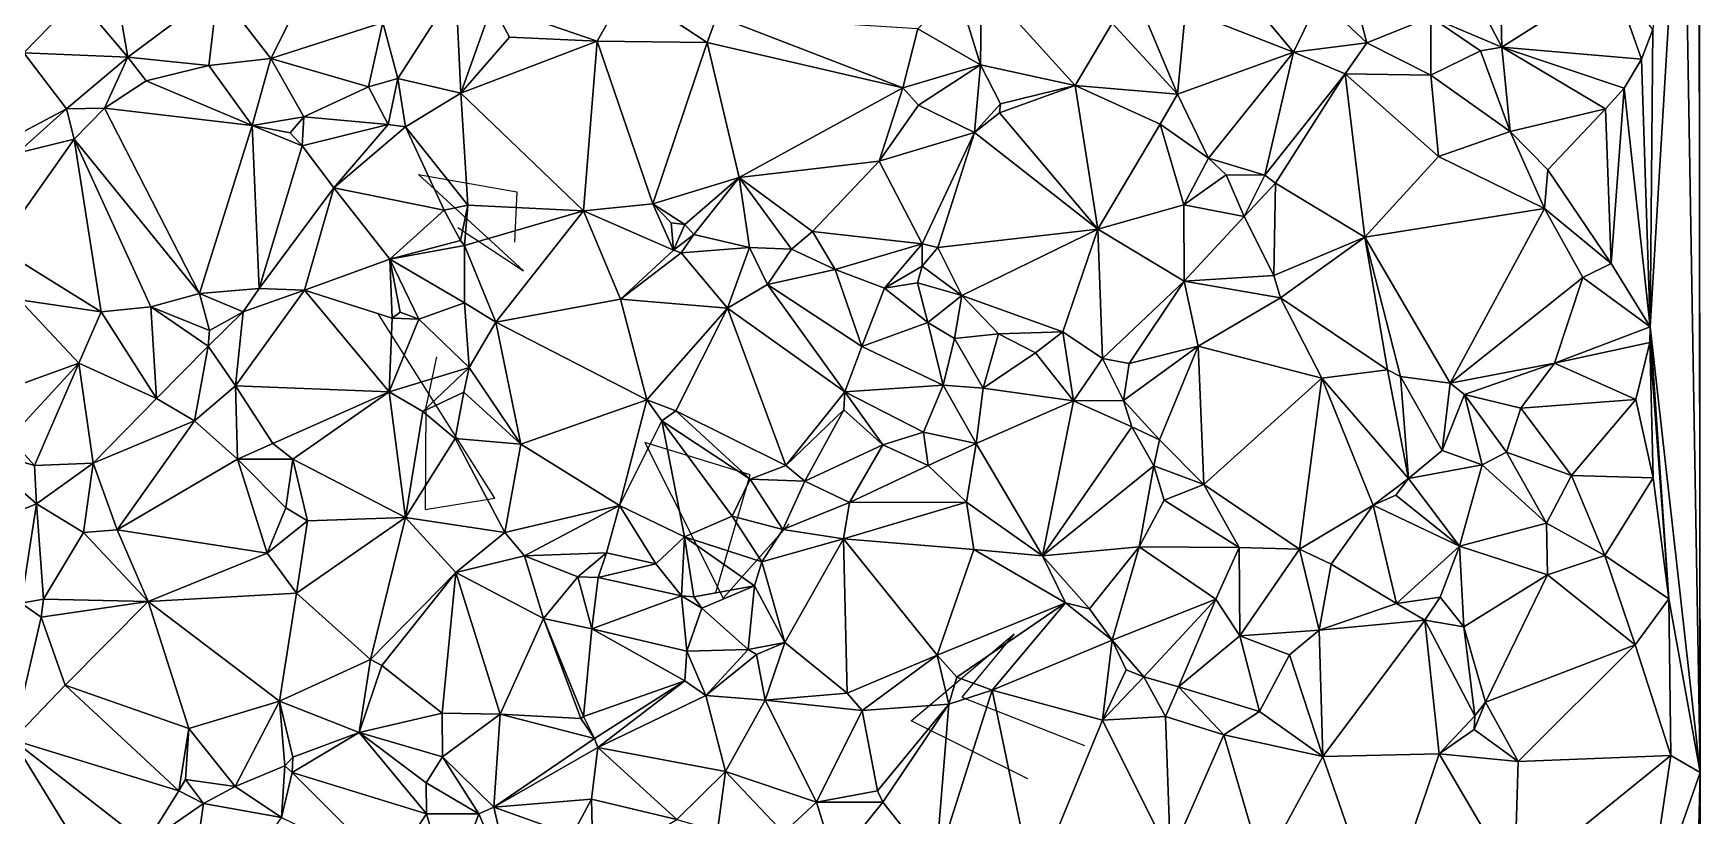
# Model space of a CAD drawing. Header units: metres. Extents: x -15.8 to 15.5, y -15 to 15.
# Drawn here: x -0.67 to 14.98, y -4.9 to 2.44 of the extents above; entities that cross this region are included whole.
import ezdxf

# ---------------------------------------------------------------- set-up
doc = ezdxf.new("R2010")
doc.units = ezdxf.units.M
doc.layers.add('CRACKS', color=1, linetype='Continuous')
doc.layers.add('STREET_MESH', color=7, linetype='Continuous')

msp = doc.modelspace()

# ---------------------------------------------------------------- linework, layer by layer
at = {"layer": 'CRACKS'}
for points in [[(3.315, 0.621, 0.1), (3.932, 0.212, 0.1), (2.946, 1.118, 0.1), (3.869, 0.956, 0.1), (3.845, 0.484, 0.1)], [(3.115, -0.593, 0.1), (3.015, -1.065, 0.1), (3.006, -2.026, 0.1), (3.661, -1.921, 0.1), (2.562, -0.183, 0.1)], [(5.735, -2.807, 0.1), (6.058, -1.701, 0.1), (5.069, -1.399, 0.1), (5.805, -2.858, 0.1), (6.425, -2.161, 0.1)], [(8.666, -4.555, 0.1), (7.571, -4.009, 0.1), (8.536, -3.193, 0.1), (8.047, -3.789, 0.1), (9.197, -4.242, 0.1)]]:
    msp.add_polyline3d(points, dxfattribs=at)
at = {"layer": 'STREET_MESH'}
for points in [[(14.958, 12.762), (14.977, -4.495), (14.982, -8.693)], [(14.958, 12.762), (14.961, 8.273), (14.977, -4.495)], [(14.961, 8.273), (14.818, 4.85), (14.977, -4.495)], [(14.509, -0.311), (14.818, 4.85), (14.533, 2.479)], [(14.818, 4.85), (14.509, -0.311), (14.977, -4.495)], [(13.085, 3.629), (12.547, 3.403), (13.114, 2.313)], [(14.153, 2.974), (13.085, 3.629), (13.114, 2.313)], [(12.547, 3.403), (12.449, 2.593), (13.114, 2.313)], [(2.056, 3.199), (1.061, 2.852), (1.559, 2.206)], [(2.61, 2.544), (2.056, 3.199), (1.559, 2.206)], [(-0.258, 2.78), (0.216, 2.22), (0.067, 3.086)], [(0.216, 2.22), (1.061, 2.852), (0.067, 3.086)], [(11.683, 2.982), (11.403, 2.774), (11.847, 2.353)], [(12.449, 2.593), (11.683, 2.982), (11.847, 2.353)], [(1.061, 2.852), (0.216, 2.22), (0.977, 2.14)], [(1.061, 2.852), (0.977, 2.14), (1.559, 2.206)], [(2.61, 2.544), (2.75, 2.019), (3.296, 2.867)], [(2.75, 2.019), (3.342, 1.882), (3.296, 2.867)], [(3.296, 2.867), (3.342, 1.882), (3.636, 2.708)], [(4.623, 2.368), (4.898, 2.856), (3.636, 2.708)], [(4.898, 2.856), (4.623, 2.368), (5.655, 2.356)], [(4.898, 2.856), (5.655, 2.356), (5.744, 2.603)], [(8.221, 2.148), (7.998, 2.866), (7.633, 2.486)], [(7.998, 2.866), (8.221, 2.148), (8.23, 2.927)], [(8.23, 2.927), (8.221, 2.148), (9.109, 1.953)], [(8.23, 2.927), (9.109, 1.953), (9.457, 2.538)], [(10.603, 2.935), (10.145, 2.66), (11.159, 2.265)], [(11.403, 2.774), (10.603, 2.935), (11.159, 2.265)], [(14.428, 2.201), (14.153, 2.974), (13.114, 2.313)], [(14.153, 2.974), (14.428, 2.201), (14.533, 2.479)], [(-0.905, 2.66), (-0.762, 2.259), (-0.258, 2.78)], [(-0.762, 2.259), (0.216, 2.22), (-0.258, 2.78)], [(3.342, 1.882), (3.798, 2.406), (3.636, 2.708)], [(3.798, 2.406), (4.623, 2.368), (3.636, 2.708)], [(11.847, 2.353), (11.403, 2.774), (11.159, 2.265)], [(2.474, 1.939), (2.61, 2.544), (1.559, 2.206)], [(2.474, 1.939), (2.75, 2.019), (2.61, 2.544)], [(5.655, 2.356), (7.491, 1.931), (5.744, 2.603)], [(7.491, 1.931), (7.633, 2.486), (5.744, 2.603)], [(9.457, 2.538), (9.109, 1.953), (10.071, 1.872)], [(9.749, 2.639), (9.457, 2.538), (10.071, 1.872)], [(10.145, 2.66), (9.749, 2.639), (10.071, 1.872)], [(11.159, 2.265), (10.145, 2.66), (10.071, 1.872)], [(12.448, 2.051), (12.449, 2.593), (11.847, 2.353)], [(12.914, 2.279), (12.449, 2.593), (12.448, 2.051)], [(12.449, 2.593), (12.914, 2.279), (13.114, 2.313)], [(3.798, 2.406), (3.342, 1.882), (4.623, 2.368)], [(4.623, 2.368), (3.342, 1.882), (4.493, 0.778)], [(5.144, 0.841), (4.623, 2.368), (4.493, 0.778)], [(5.655, 2.356), (4.623, 2.368), (5.144, 0.841)], [(5.655, 2.356), (5.144, 0.841), (5.954, 1.091)], [(7.491, 1.931), (5.655, 2.356), (5.954, 1.091)], [(8.221, 2.148), (7.633, 2.486), (7.491, 1.931)], [(11.644, 2.064), (11.847, 2.353), (11.159, 2.265)], [(11.644, 2.064), (12.448, 2.051), (11.847, 2.353)], [(14.428, 2.201), (14.509, -0.311), (14.533, 2.479)], [(-0.762, 2.259), (-1.006, 1.394), (-0.361, 1.734)], [(0.216, 2.22), (-0.762, 2.259), (-0.361, 1.734)], [(-0.004, 1.741), (0.216, 2.22), (-0.361, 1.734)], [(0.388, 1.996), (0.216, 2.22), (-0.004, 1.741)], [(0.216, 2.22), (0.388, 1.996), (0.977, 2.14)], [(0.977, 2.14), (1.383, 1.579), (1.559, 2.206)], [(1.383, 1.579), (1.867, 1.659), (1.559, 2.206)], [(1.867, 1.659), (2.474, 1.939), (1.559, 2.206)], [(10.362, 1.271), (11.159, 2.265), (10.071, 1.872)], [(10.362, 1.271), (10.891, 1.111), (11.159, 2.265)], [(10.891, 1.111), (11.644, 2.064), (11.159, 2.265)], [(13.195, 1.521), (12.914, 2.279), (12.448, 2.051)], [(12.914, 2.279), (13.195, 1.521), (13.114, 2.313)], [(13.195, 1.521), (14.088, 1.735), (13.114, 2.313)], [(14.088, 1.735), (14.265, 1.927), (13.114, 2.313)], [(14.265, 1.927), (14.428, 2.201), (13.114, 2.313)], [(14.428, 2.201), (14.265, 1.927), (14.509, -0.311)], [(0.977, 2.14), (0.388, 1.996), (1.383, 1.579)], [(7.639, 1.767), (8.221, 2.148), (7.491, 1.931)], [(8.221, 2.148), (7.639, 1.767), (8.164, 1.511)], [(8.41, 1.782), (8.221, 2.148), (8.164, 1.511)], [(9.109, 1.953), (8.221, 2.148), (8.41, 1.782)], [(11.644, 2.064), (10.891, 1.111), (10.989, 1.035)], [(11.829, 0.528), (11.644, 2.064), (10.989, 1.035)], [(11.644, 2.064), (11.829, 0.528), (12.52, 1.288)], [(12.448, 2.051), (11.644, 2.064), (12.52, 1.288)], [(13.195, 1.521), (12.448, 2.051), (12.52, 1.288)], [(1.383, 1.579), (0.388, 1.996), (-0.004, 1.741)], [(2.661, 1.588), (2.474, 1.939), (1.867, 1.659)], [(2.474, 1.939), (2.661, 1.588), (2.75, 2.019)], [(2.75, 2.019), (2.661, 1.588), (2.823, 1.564)], [(3.342, 1.882), (2.75, 2.019), (2.823, 1.564)], [(3.408, 0.83), (3.342, 1.882), (2.823, 1.564)], [(3.342, 1.882), (3.408, 0.83), (4.493, 0.778)], [(7.271, 1.242), (7.491, 1.931), (5.954, 1.091)], [(7.271, 1.242), (7.639, 1.767), (7.491, 1.931)], [(8.4, 1.696), (9.109, 1.953), (8.41, 1.782)], [(9.109, 1.953), (8.4, 1.696), (9.321, 0.604)], [(9.109, 1.953), (9.909, 1.591), (10.071, 1.872)], [(9.109, 1.953), (9.321, 0.604), (9.909, 1.591)], [(14.141, 0.283), (14.265, 1.927), (14.088, 1.735)], [(14.265, 1.927), (14.141, 0.283), (14.509, -0.311)], [(-1.006, 1.394), (-0.823, 1.318), (-0.361, 1.734)], [(-0.823, 1.318), (-0.288, 1.449), (-0.361, 1.734)], [(-0.288, 1.449), (-0.004, 1.741), (-0.361, 1.734)], [(-0.004, 1.741), (-0.288, 1.449), (0.888, 0)], [(1.383, 1.579), (-0.004, 1.741), (0.888, 0)], [(7.639, 1.767), (7.271, 1.242), (8.164, 1.511)], [(8.4, 1.696), (8.41, 1.782), (8.164, 1.511)], [(9.909, 1.591), (10.362, 1.271), (10.071, 1.872)], [(13.195, 1.521), (13.546, 1.162), (14.088, 1.735)], [(13.546, 1.162), (14.141, 0.283), (14.088, 1.735)], [(1.383, 1.579), (0.888, 0), (1.448, 0.047)], [(1.383, 1.579), (1.74, 1.509), (1.867, 1.659)], [(1.854, 1.388), (1.383, 1.579), (1.448, 0.047)], [(1.74, 1.509), (1.383, 1.579), (1.854, 1.388)], [(1.74, 1.509), (1.854, 1.388), (1.867, 1.659)], [(1.854, 1.388), (2.661, 1.588), (1.867, 1.659)], [(2.661, 1.588), (1.854, 1.388), (2.149, 0.991)], [(2.823, 1.564), (2.661, 1.588), (2.149, 0.991)], [(9.321, 0.604), (8.4, 1.696), (8.164, 1.511)], [(9.321, 0.604), (10.13, 0.834), (9.909, 1.591)], [(10.13, 0.834), (10.362, 1.271), (9.909, 1.591)], [(-0.288, 1.449), (-1.007, 0.432), (-0.035, -0.17)], [(-1.007, 0.432), (-0.288, 1.449), (-0.823, 1.318)], [(0.888, 0), (-0.288, 1.449), (0.431, -0.125)], [(0.431, -0.125), (-0.288, 1.449), (-0.035, -0.17)], [(3.185, 0.784), (2.823, 1.564), (2.149, 0.991)], [(3.185, 0.784), (3.408, 0.83), (2.823, 1.564)], [(7.271, 1.242), (7.673, 0.468), (8.164, 1.511)], [(7.673, 0.468), (7.821, 0.432), (8.164, 1.511)], [(7.821, 0.432), (9.321, 0.604), (8.164, 1.511)], [(13.515, 0.799), (13.195, 1.521), (12.52, 1.288)], [(13.546, 1.162), (13.195, 1.521), (13.515, 0.799)], [(1.854, 1.388), (1.448, 0.047), (2.149, 0.991)], [(10.362, 1.271), (10.13, 0.834), (10.528, 1.115)], [(10.891, 1.111), (10.362, 1.271), (10.528, 1.115)], [(11.829, 0.528), (13.515, 0.799), (12.52, 1.288)], [(6.644, 0.582), (7.271, 1.242), (5.954, 1.091)], [(7.673, 0.468), (7.271, 1.242), (6.644, 0.582)], [(10.13, 0.834), (10.695, 0.724), (10.528, 1.115)], [(10.695, 0.724), (10.891, 1.111), (10.528, 1.115)], [(10.891, 1.111), (10.695, 0.724), (10.989, 1.035)], [(14.141, 0.283), (13.546, 1.162), (13.515, 0.799)], [(1.448, 0.047), (1.875, 0.031), (2.149, 0.991)], [(1.875, 0.031), (2.674, 0.324), (2.149, 0.991)], [(2.674, 0.324), (3.185, 0.784), (2.149, 0.991)], [(5.144, 0.841), (5.444, 0.649), (5.954, 1.091)], [(5.444, 0.649), (5.53, 0.553), (5.954, 1.091)], [(5.53, 0.553), (6.051, 0.434), (5.954, 1.091)], [(6.447, 0.418), (6.644, 0.582), (5.954, 1.091)], [(6.051, 0.434), (6.447, 0.418), (5.954, 1.091)], [(10.695, 0.724), (10.975, 0.171), (10.989, 1.035)], [(10.975, 0.171), (11.829, 0.528), (10.989, 1.035)], [(3.339, 0.499), (3.185, 0.784), (2.674, 0.324)], [(3.185, 0.784), (3.339, 0.499), (3.408, 0.83)], [(3.408, 0.83), (3.339, 0.499), (3.376, 0.452)], [(4.493, 0.778), (3.408, 0.83), (3.376, 0.452)], [(5.338, 0.409), (5.144, 0.841), (4.493, 0.778)], [(5.338, 0.409), (5.317, 0.663), (5.144, 0.841)], [(5.317, 0.663), (5.444, 0.649), (5.144, 0.841)], [(10.13, 0.834), (9.321, 0.604), (10.134, 0.117)], [(10.695, 0.724), (10.13, 0.834), (10.134, 0.117)], [(12.631, -0.842), (13.515, 0.799), (11.829, 0.528)], [(13.875, 0.152), (13.515, 0.799), (12.631, -0.842)], [(13.875, 0.152), (14.141, 0.283), (13.515, 0.799)], [(3.671, -0.267), (4.493, 0.778), (3.376, 0.452)], [(3.671, -0.267), (4.84, -0.053), (4.493, 0.778)], [(4.84, -0.053), (5.338, 0.409), (4.493, 0.778)], [(5.444, 0.649), (5.317, 0.663), (5.338, 0.409)], [(5.53, 0.553), (5.444, 0.649), (5.338, 0.409)], [(10.975, 0.171), (10.695, 0.724), (10.134, 0.117)], [(3.339, 0.499), (2.674, 0.324), (3.376, 0.452)], [(5.53, 0.553), (5.338, 0.409), (5.412, 0.381)], [(5.53, 0.553), (5.412, 0.381), (6.051, 0.434)], [(6.447, 0.418), (6.857, 0.227), (6.644, 0.582)], [(6.857, 0.227), (7.673, 0.468), (6.644, 0.582)], [(7.821, 0.432), (8.047, -0.019), (9.321, 0.604)], [(8.047, -0.019), (8.995, -0.36), (9.321, 0.604)], [(9.321, 0.604), (8.995, -0.36), (9.365, -0.609)], [(9.321, 0.604), (9.365, -0.609), (10.134, 0.117)], [(10.975, 0.171), (11.037, -0.04), (11.829, 0.528)], [(11.037, -0.04), (12.043, -0.715), (11.829, 0.528)], [(12.165, -0.777), (12.631, -0.842), (11.829, 0.528)], [(12.043, -0.715), (12.165, -0.777), (11.829, 0.528)], [(-1.007, 0.432), (-0.8, -0.06), (-0.035, -0.17)], [(2.699, -0.23), (2.674, 0.324), (1.875, 0.031)], [(2.674, 0.324), (3.376, -0.087), (3.376, 0.452)], [(2.949, -0.239), (3.376, -0.087), (2.674, 0.324)], [(2.699, -0.23), (2.773, -0.173), (2.674, 0.324)], [(2.773, -0.173), (2.949, -0.239), (2.674, 0.324)], [(3.376, -0.087), (3.671, -0.267), (3.376, 0.452)], [(5.412, 0.381), (5.338, 0.409), (4.84, -0.053)], [(5.845, -0.138), (5.412, 0.381), (4.84, -0.053)], [(5.412, 0.381), (5.845, -0.138), (6.051, 0.434)], [(6.051, 0.434), (5.845, -0.138), (6.221, 0.084)], [(6.447, 0.418), (6.051, 0.434), (6.221, 0.084)], [(6.857, 0.227), (6.447, 0.418), (6.221, 0.084)], [(6.857, 0.227), (7.321, 0.052), (7.673, 0.468)], [(7.321, 0.052), (7.672, 0.258), (7.673, 0.468)], [(7.672, 0.258), (7.821, 0.432), (7.673, 0.468)], [(7.821, 0.432), (7.672, 0.258), (8.047, -0.019)], [(7.108, -0.498), (6.857, 0.227), (6.221, 0.084)], [(7.321, 0.052), (6.857, 0.227), (7.108, -0.498)], [(7.672, 0.258), (7.321, 0.052), (7.631, 0.1)], [(7.672, 0.258), (7.631, 0.1), (8.047, -0.019)], [(11.037, -0.04), (10.975, 0.171), (10.134, 0.117)], [(14.141, 0.283), (13.875, 0.152), (14.509, -0.311)], [(0.888, 0), (1.3, -0.17), (1.448, 0.047)], [(1.3, -0.17), (1.228, -0.865), (1.875, 0.031)], [(1.228, -0.865), (2.669, -0.922), (1.875, 0.031)], [(1.448, 0.047), (1.3, -0.17), (1.875, 0.031)], [(2.669, -0.922), (2.699, -0.23), (1.875, 0.031)], [(5.845, -0.138), (6.948, -0.921), (6.221, 0.084)], [(6.948, -0.921), (7.108, -0.498), (6.221, 0.084)], [(7.728, -0.271), (7.321, 0.052), (7.108, -0.498)], [(7.321, 0.052), (7.728, -0.271), (7.631, 0.1)], [(7.631, 0.1), (7.728, -0.271), (8.047, -0.019)], [(9.365, -0.609), (9.618, -0.655), (10.134, 0.117)], [(9.618, -0.655), (10.264, -0.494), (10.134, 0.117)], [(10.264, -0.494), (11.037, -0.04), (10.134, 0.117)], [(13.61, -0.653), (13.875, 0.152), (12.631, -0.842)], [(13.875, 0.152), (13.61, -0.653), (14.509, -0.311)], [(-0.884, -0.886), (-0.245, -0.653), (-0.8, -0.06)], [(-0.8, -0.06), (-0.245, -0.653), (-0.035, -0.17)], [(0.484, -0.984), (0.431, -0.125), (-0.035, -0.17)], [(0.984, -0.347), (0.888, 0), (0.431, -0.125)], [(0.484, -0.984), (0.969, -0.495), (0.431, -0.125)], [(0.969, -0.495), (0.984, -0.347), (0.431, -0.125)], [(0.984, -0.347), (1.3, -0.17), (0.888, 0)], [(2.949, -0.239), (3.42, -0.694), (3.376, -0.087)], [(3.42, -0.694), (3.671, -0.267), (3.376, -0.087)], [(3.671, -0.267), (5.087, -0.996), (4.84, -0.053)], [(5.087, -0.996), (5.845, -0.138), (4.84, -0.053)], [(5.845, -0.138), (5.087, -0.996), (5.36, -1.099)], [(6.392, -1.615), (5.845, -0.138), (5.36, -1.099)], [(6.392, -1.615), (6.948, -0.921), (5.845, -0.138)], [(7.728, -0.271), (7.976, -0.422), (8.047, -0.019)], [(8.047, -0.019), (7.976, -0.422), (8.389, -0.379)], [(8.995, -0.36), (8.047, -0.019), (8.389, -0.379)], [(11.037, -0.04), (10.264, -0.494), (11.426, -0.795)], [(12.043, -0.715), (11.037, -0.04), (11.426, -0.795)], [(-0.245, -0.653), (0.484, -0.984), (-0.035, -0.17)], [(1.228, -0.865), (1.3, -0.17), (0.969, -0.495)], [(1.3, -0.17), (0.984, -0.347), (0.969, -0.495)], [(2.949, -0.239), (2.699, -0.23), (2.669, -0.922)], [(3.42, -0.694), (2.949, -0.239), (2.669, -0.922)], [(2.949, -0.239), (2.773, -0.173), (2.699, -0.23)], [(3.671, -0.267), (3.42, -0.694), (3.906, -1.413)], [(5.087, -0.996), (3.671, -0.267), (3.906, -1.413)], [(7.869, -0.859), (7.728, -0.271), (7.108, -0.498)], [(7.728, -0.271), (7.869, -0.859), (7.976, -0.422)], [(13.61, -0.653), (14.504, -0.46), (14.509, -0.311)], [(14.504, -0.46), (14.682, -2.866), (14.509, -0.311)], [(14.509, -0.311), (14.682, -2.866), (14.977, -4.495)], [(7.869, -0.859), (8.246, -0.889), (7.976, -0.422)], [(7.976, -0.422), (8.246, -0.889), (8.389, -0.379)], [(8.246, -0.889), (8.737, -0.557), (8.389, -0.379)], [(8.737, -0.557), (8.995, -0.36), (8.389, -0.379)], [(8.995, -0.36), (8.737, -0.557), (9.095, -1.008)], [(8.995, -0.36), (9.095, -1.008), (9.365, -0.609)], [(14.504, -0.46), (13.61, -0.653), (14.373, -0.993)], [(14.504, -0.46), (14.373, -0.993), (14.535, -1.729)], [(14.682, -2.866), (14.504, -0.46), (14.535, -1.729)], [(0.843, -1.194), (0.969, -0.495), (0.484, -0.984)], [(1.228, -0.865), (0.969, -0.495), (0.843, -1.194)], [(6.948, -0.921), (7.869, -0.859), (7.108, -0.498)], [(8.737, -0.557), (8.246, -0.889), (9.095, -1.008)], [(9.095, -1.008), (9.563, -1.002), (9.365, -0.609)], [(9.563, -1.002), (9.618, -0.655), (9.365, -0.609)], [(10.264, -0.494), (9.563, -1.002), (9.902, -1.373)], [(9.618, -0.655), (9.563, -1.002), (10.264, -0.494)], [(10.317, -1.792), (10.264, -0.494), (9.902, -1.373)], [(10.264, -0.494), (10.317, -1.792), (11.426, -0.795)], [(-0.884, -0.886), (-0.892, -1.357), (-0.245, -0.653)], [(-0.892, -1.357), (-0.659, -1.613), (-0.245, -0.653)], [(-0.245, -0.653), (-0.659, -1.613), (-0.11, -1.591)], [(0.484, -0.984), (-0.245, -0.653), (-0.11, -1.591)], [(2.984, -1.106), (3.42, -0.694), (2.669, -0.922)], [(3.371, -0.925), (3.42, -0.694), (2.984, -1.106)], [(3.42, -0.694), (3.371, -0.925), (3.906, -1.413)], [(12.238, -1.735), (12.043, -0.715), (11.426, -0.795)], [(12.238, -1.735), (12.165, -0.777), (12.043, -0.715)], [(12.165, -0.777), (12.555, -1.473), (12.631, -0.842)], [(12.165, -0.777), (12.238, -1.735), (12.555, -1.473)], [(12.765, -0.947), (13.61, -0.653), (12.631, -0.842)], [(12.765, -0.947), (13.293, -1.077), (13.61, -0.653)], [(13.61, -0.653), (13.293, -1.077), (14.373, -0.993)], [(1.228, -0.865), (0.843, -1.194), (1.245, -1.553)], [(1.576, -1.407), (1.228, -0.865), (1.245, -1.553)], [(1.228, -0.865), (1.576, -1.407), (2.669, -0.922)], [(2.669, -0.922), (1.576, -1.407), (1.764, -1.554)], [(2.823, -2.103), (2.669, -0.922), (1.764, -1.554)], [(2.984, -1.106), (2.669, -0.922), (2.823, -2.103)], [(3.371, -0.925), (2.984, -1.106), (3.288, -1.361)], [(3.371, -0.925), (3.288, -1.361), (3.906, -1.413)], [(6.948, -0.921), (6.392, -1.615), (6.937, -1.092)], [(7.304, -1.42), (6.948, -0.921), (6.937, -1.092)], [(7.686, -1.3), (7.869, -0.859), (6.948, -0.921)], [(7.686, -1.3), (6.948, -0.921), (7.304, -1.42)], [(7.869, -0.859), (7.686, -1.3), (8.181, -1.407)], [(8.246, -0.889), (7.869, -0.859), (8.181, -1.407)], [(8.246, -0.889), (8.181, -1.407), (9.095, -1.008)], [(10.317, -1.792), (11.215, -2.4), (11.426, -0.795)], [(11.215, -2.4), (11.908, -1.985), (11.426, -0.795)], [(11.908, -1.985), (12.238, -1.735), (11.426, -0.795)], [(12.555, -1.473), (12.765, -0.947), (12.631, -0.842)], [(0.843, -1.194), (0.484, -0.984), (-0.11, -1.591)], [(4.833, -1.988), (5.087, -0.996), (3.906, -1.413)], [(4.833, -1.988), (5.229, -1.194), (5.087, -0.996)], [(5.087, -0.996), (5.229, -1.194), (5.36, -1.099)], [(6.937, -1.092), (6.392, -1.615), (6.571, -1.76)], [(7.304, -1.42), (6.937, -1.092), (6.571, -1.76)], [(9.095, -1.008), (8.181, -1.407), (8.803, -2.463)], [(9.642, -1.251), (9.095, -1.008), (8.803, -2.463)], [(9.642, -1.251), (9.563, -1.002), (9.095, -1.008)], [(9.563, -1.002), (9.642, -1.251), (9.902, -1.373)], [(12.93, -1.608), (12.765, -0.947), (12.555, -1.473)], [(12.765, -0.947), (12.93, -1.608), (13.16, -1.488)], [(13.293, -1.077), (12.765, -0.947), (13.16, -1.488)], [(13.769, -1.708), (13.293, -1.077), (13.16, -1.488)], [(13.293, -1.077), (13.769, -1.708), (14.373, -0.993)], [(14.373, -0.993), (13.769, -1.708), (14.535, -1.729)], [(0.115, -2.217), (0.843, -1.194), (-0.11, -1.591)], [(0.843, -1.194), (0.115, -2.217), (1.245, -1.553)], [(3.288, -1.361), (2.984, -1.106), (2.823, -2.103)], [(5.229, -1.194), (4.833, -1.988), (5.443, -2.282)], [(5.36, -1.099), (5.229, -1.194), (6.059, -1.741)], [(5.229, -1.194), (5.443, -2.282), (5.891, -2.09)], [(6.059, -1.741), (5.229, -1.194), (5.891, -2.09)], [(6.392, -1.615), (5.36, -1.099), (6.059, -1.741)], [(9.847, -1.616), (9.642, -1.251), (8.803, -2.463)], [(9.642, -1.251), (9.847, -1.616), (9.902, -1.373)], [(-0.892, -1.357), (-1.247, -1.444), (-0.659, -1.613)], [(1.576, -1.407), (1.245, -1.553), (1.764, -1.554)], [(3.756, -2.243), (3.288, -1.361), (2.823, -2.103)], [(3.288, -1.361), (3.756, -2.243), (3.906, -1.413)], [(7.73, -1.613), (7.686, -1.3), (7.304, -1.42)], [(7.686, -1.3), (7.73, -1.613), (8.181, -1.407)], [(8.181, -1.407), (7.73, -1.613), (8.091, -1.958)], [(8.803, -2.463), (8.181, -1.407), (8.091, -1.958)], [(9.847, -1.616), (10.317, -1.792), (9.902, -1.373)], [(-1.247, -1.444), (-1.712, -2.411), (-0.642, -1.972)], [(-0.659, -1.613), (-1.247, -1.444), (-0.642, -1.972)], [(0.115, -2.217), (1.524, -2.437), (1.245, -1.553)], [(1.245, -1.553), (1.699, -2.011), (1.764, -1.554)], [(1.524, -2.437), (1.699, -2.011), (1.245, -1.553)], [(1.699, -2.011), (1.902, -2.134), (1.764, -1.554)], [(1.902, -2.134), (2.823, -2.103), (1.764, -1.554)], [(3.756, -2.243), (4.833, -1.988), (3.906, -1.413)], [(6.991, -1.96), (7.304, -1.42), (6.571, -1.76)], [(6.991, -1.96), (7.73, -1.613), (7.304, -1.42)], [(12.238, -1.735), (12.93, -1.608), (12.555, -1.473)], [(12.93, -1.608), (13.535, -2.154), (13.16, -1.488)], [(13.535, -2.154), (13.769, -1.708), (13.16, -1.488)], [(-0.659, -1.613), (-0.642, -1.972), (-0.11, -1.591)], [(-0.642, -1.972), (-0.201, -2.242), (-0.11, -1.591)], [(-0.201, -2.242), (0.115, -2.217), (-0.11, -1.591)], [(6.392, -1.615), (6.059, -1.741), (6.571, -1.76)], [(7.73, -1.613), (6.991, -1.96), (8.091, -1.958)], [(9.709, -2.377), (9.847, -1.616), (8.803, -2.463)], [(9.847, -1.616), (9.709, -2.377), (9.946, -1.939)], [(9.847, -1.616), (9.946, -1.939), (10.317, -1.792)], [(12.93, -1.608), (12.238, -1.735), (12.718, -2.372)], [(13.535, -2.154), (12.93, -1.608), (12.718, -2.372)], [(14.083, -2.457), (13.769, -1.708), (13.535, -2.154)], [(13.769, -1.708), (14.083, -2.457), (14.535, -1.729)], [(6.365, -2.215), (6.059, -1.741), (5.891, -2.09)], [(6.059, -1.741), (6.365, -2.215), (6.571, -1.76)], [(6.365, -2.215), (6.991, -1.96), (6.571, -1.76)], [(9.946, -1.939), (10.648, -2.382), (10.317, -1.792)], [(10.317, -1.792), (10.648, -2.382), (11.215, -2.4)], [(12.238, -1.735), (11.908, -1.985), (12.119, -1.891)], [(12.238, -1.735), (12.119, -1.891), (12.718, -2.372)], [(14.083, -2.457), (14.682, -2.866), (14.535, -1.729)], [(-1.712, -2.411), (-0.787, -2.906), (-0.642, -1.972)], [(-0.787, -2.906), (-0.576, -2.869), (-0.642, -1.972)], [(-0.642, -1.972), (-0.576, -2.869), (-0.201, -2.242)], [(1.902, -2.134), (1.699, -2.011), (1.524, -2.437)], [(4.833, -1.988), (3.756, -2.243), (3.939, -2.461)], [(4.71, -2.434), (4.833, -1.988), (3.939, -2.461)], [(5.174, -2.537), (4.833, -1.988), (4.71, -2.434)], [(4.833, -1.988), (5.174, -2.537), (5.443, -2.282)], [(6.935, -2.301), (6.991, -1.96), (6.365, -2.215)], [(6.935, -2.301), (8.157, -2.402), (8.091, -1.958)], [(6.991, -1.96), (6.935, -2.301), (8.091, -1.958)], [(8.157, -2.402), (8.803, -2.463), (8.091, -1.958)], [(9.946, -1.939), (9.709, -2.377), (10.648, -2.382)], [(11.514, -2.541), (11.908, -1.985), (11.215, -2.4)], [(12.127, -2.91), (11.908, -1.985), (11.514, -2.541)], [(12.119, -1.891), (11.908, -1.985), (12.718, -2.372)], [(11.908, -1.985), (12.127, -2.91), (12.718, -2.372)], [(1.8, -2.813), (1.902, -2.134), (1.524, -2.437)], [(1.8, -2.813), (2.495, -3.433), (2.823, -2.103)], [(1.902, -2.134), (1.8, -2.813), (2.823, -2.103)], [(2.495, -3.433), (3.296, -2.618), (2.823, -2.103)], [(3.296, -2.618), (3.756, -2.243), (2.823, -2.103)], [(5.443, -2.282), (6.167, -2.518), (5.891, -2.09)], [(6.167, -2.518), (6.365, -2.215), (5.891, -2.09)], [(13.544, -2.64), (13.535, -2.154), (12.718, -2.372)], [(13.544, -2.64), (14.083, -2.457), (13.535, -2.154)], [(-0.201, -2.242), (-0.576, -2.869), (0.406, -2.891)], [(0.115, -2.217), (-0.201, -2.242), (0.406, -2.891)], [(1.524, -2.437), (0.115, -2.217), (0.406, -2.891)], [(3.756, -2.243), (3.296, -2.618), (3.939, -2.461)], [(5.174, -2.537), (5.415, -2.836), (5.443, -2.282)], [(5.415, -2.836), (5.529, -2.845), (5.443, -2.282)], [(6.167, -2.518), (5.443, -2.282), (6.098, -2.742)], [(5.443, -2.282), (5.529, -2.845), (6.098, -2.742)], [(6.167, -2.518), (6.935, -2.301), (6.365, -2.215)], [(6.935, -2.301), (6.167, -2.518), (6.384, -3.275)], [(6.968, -3.751), (6.935, -2.301), (6.384, -3.275)], [(7.815, -3.395), (8.157, -2.402), (6.935, -2.301)], [(6.968, -3.751), (7.815, -3.395), (6.935, -2.301)], [(1.8, -2.813), (1.524, -2.437), (0.406, -2.891)], [(3.296, -2.618), (4.117, -3.049), (3.939, -2.461)], [(4.44, -2.66), (4.71, -2.434), (3.939, -2.461)], [(4.117, -3.049), (4.44, -2.66), (3.939, -2.461)], [(4.44, -2.66), (4.633, -2.665), (4.71, -2.434)], [(4.633, -2.665), (5.174, -2.537), (4.71, -2.434)], [(7.815, -3.395), (9.018, -2.904), (8.157, -2.402)], [(8.157, -2.402), (9.018, -2.904), (8.803, -2.463)], [(9.243, -2.96), (9.709, -2.377), (8.803, -2.463)], [(9.018, -2.904), (9.243, -2.96), (8.803, -2.463)], [(9.243, -2.96), (9.457, -3.253), (9.709, -2.377)], [(9.709, -2.377), (9.457, -3.253), (10.43, -2.868)], [(10.648, -2.382), (9.709, -2.377), (10.43, -2.868)], [(10.655, -3.213), (10.648, -2.382), (10.43, -2.868)], [(10.648, -2.382), (10.655, -3.213), (11.215, -2.4)], [(10.655, -3.213), (11.399, -3.16), (11.215, -2.4)], [(11.399, -3.16), (11.514, -2.541), (11.215, -2.4)], [(12.127, -2.91), (12.537, -2.849), (12.718, -2.372)], [(12.537, -2.849), (12.758, -3.127), (12.718, -2.372)], [(12.758, -3.127), (13.544, -2.64), (12.718, -2.372)], [(14.083, -2.457), (13.544, -2.64), (14.367, -3.297)], [(14.682, -2.866), (14.083, -2.457), (14.367, -3.297)], [(2.6, -3.492), (3.296, -2.618), (2.495, -3.433)], [(2.6, -3.492), (3.166, -3.937), (3.296, -2.618)], [(3.296, -2.618), (3.166, -3.937), (3.711, -3.948)], [(4.117, -3.049), (3.296, -2.618), (3.711, -3.948)], [(4.44, -2.66), (4.117, -3.049), (4.573, -3.146)], [(4.633, -2.665), (4.44, -2.66), (4.573, -3.146)], [(4.633, -2.665), (5.415, -2.836), (5.174, -2.537)], [(6.167, -2.518), (6.098, -2.742), (6.384, -3.275)], [(11.399, -3.16), (12.127, -2.91), (11.514, -2.541)], [(13.544, -2.64), (12.758, -3.127), (12.963, -3.835)], [(13.544, -2.64), (12.963, -3.835), (14.367, -3.297)], [(1.64, -3.825), (1.8, -2.813), (0.406, -2.891)], [(1.8, -2.813), (1.64, -3.825), (2.495, -3.433)], [(5.415, -2.836), (4.633, -2.665), (4.573, -3.146)], [(5.529, -2.845), (5.606, -2.952), (6.098, -2.742)], [(6.098, -2.742), (5.606, -2.952), (6.041, -3.341)], [(6.098, -2.742), (6.041, -3.341), (6.384, -3.275)], [(-0.597, -3.037), (-0.787, -2.906), (-0.865, -4.19)], [(-0.597, -3.037), (-0.576, -2.869), (-0.787, -2.906)], [(-0.576, -2.869), (-0.597, -3.037), (0.406, -2.891)], [(-0.597, -3.037), (-0.373, -3.675), (0.406, -2.891)], [(-0.373, -3.675), (0.788, -4.083), (0.406, -2.891)], [(0.788, -4.083), (1.64, -3.825), (0.406, -2.891)], [(5.465, -3.356), (5.415, -2.836), (4.573, -3.146)], [(5.415, -2.836), (5.465, -3.356), (5.606, -2.952)], [(5.529, -2.845), (5.415, -2.836), (5.606, -2.952)], [(5.606, -2.952), (5.465, -3.356), (6.041, -3.341)], [(9.018, -2.904), (7.815, -3.395), (8, -3.6)], [(8.329, -3.722), (9.018, -2.904), (8, -3.6)], [(9.457, -3.253), (9.018, -2.904), (8.329, -3.722)], [(9.018, -2.904), (9.457, -3.253), (9.243, -2.96)], [(9.457, -3.253), (9.753, -3.596), (10.43, -2.868)], [(9.753, -3.596), (10.079, -3.69), (10.43, -2.868)], [(10.079, -3.69), (10.655, -3.213), (10.43, -2.868)], [(12.127, -2.91), (11.399, -3.16), (12.393, -3.064)], [(12.537, -2.849), (12.127, -2.91), (12.393, -3.064)], [(12.758, -3.127), (12.537, -2.849), (12.393, -3.064)], [(14.701, -4.336), (14.682, -2.866), (14.367, -3.297)], [(14.682, -2.866), (14.701, -4.336), (14.977, -4.495)], [(-0.597, -3.037), (-0.865, -4.19), (-0.373, -3.675)], [(4.469, -3.989), (4.117, -3.049), (3.711, -3.948)], [(4.117, -3.049), (4.493, -3.971), (4.573, -3.146)], [(4.493, -3.971), (4.117, -3.049), (4.469, -3.989)], [(12.393, -3.064), (11.399, -3.16), (11.435, -4.344)], [(12.526, -4.319), (12.393, -3.064), (11.435, -4.344)], [(12.526, -4.319), (12.861, -3.964), (12.393, -3.064)], [(12.861, -3.964), (12.758, -3.127), (12.393, -3.064)], [(12.758, -3.127), (12.861, -3.964), (12.963, -3.835)], [(4.493, -3.971), (5.444, -3.634), (4.573, -3.146)], [(5.444, -3.634), (5.465, -3.356), (4.573, -3.146)], [(6.041, -3.341), (6.119, -3.387), (6.384, -3.275)], [(6.384, -3.275), (6.119, -3.387), (6.199, -3.815)], [(6.968, -3.751), (6.384, -3.275), (6.199, -3.815)], [(9.457, -3.253), (8.329, -3.722), (9.366, -4.004)], [(9.587, -3.531), (9.457, -3.253), (9.366, -4.004)], [(9.457, -3.253), (9.587, -3.531), (9.753, -3.596)], [(10.655, -3.213), (10.079, -3.69), (10.841, -3.921)], [(11.399, -3.16), (10.655, -3.213), (11.122, -3.39)], [(11.122, -3.39), (10.655, -3.213), (10.841, -3.921)], [(11.399, -3.16), (11.122, -3.39), (11.435, -4.344)], [(1.64, -3.825), (2.387, -4.119), (2.495, -3.433)], [(2.387, -4.119), (2.6, -3.492), (2.495, -3.433)], [(5.641, -3.773), (5.465, -3.356), (5.444, -3.634)], [(5.465, -3.356), (5.641, -3.773), (6.041, -3.341)], [(5.641, -3.773), (6.119, -3.387), (6.041, -3.341)], [(6.119, -3.387), (5.641, -3.773), (6.199, -3.815)], [(7.815, -3.395), (6.968, -3.751), (7.111, -3.912)], [(7.815, -3.395), (7.111, -3.912), (7.924, -3.854)], [(8, -3.6), (7.815, -3.395), (7.924, -3.854)], [(11.122, -3.39), (10.841, -3.921), (11.435, -4.344)], [(12.963, -3.835), (13.268, -4.391), (14.367, -3.297)], [(13.268, -4.391), (14.701, -4.336), (14.367, -3.297)], [(3.166, -3.937), (2.6, -3.492), (2.387, -4.119)], [(8.329, -3.722), (8, -3.6), (7.924, -3.854)], [(9.753, -3.596), (9.587, -3.531), (9.366, -4.004)], [(9.959, -3.97), (9.753, -3.596), (9.366, -4.004)], [(10.079, -3.69), (9.753, -3.596), (9.959, -3.97)], [(-0.865, -4.19), (0.695, -4.667), (-0.373, -3.675)], [(-0.373, -3.675), (0.695, -4.667), (0.788, -4.083)], [(4.493, -3.971), (4.597, -4.176), (5.444, -3.634)], [(4.597, -4.176), (4.628, -4.261), (5.444, -3.634)], [(4.628, -4.261), (5.641, -3.773), (5.444, -3.634)], [(7.111, -3.912), (6.968, -3.751), (6.199, -3.815)], [(7.799, -5.395), (8.329, -3.722), (7.924, -3.854)], [(8.718, -5.576), (8.329, -3.722), (7.799, -5.395)], [(8.329, -3.722), (8.718, -5.576), (9.366, -4.004)], [(10.079, -3.69), (9.959, -3.97), (10.504, -4.142)], [(10.079, -3.69), (10.504, -4.142), (10.841, -3.921)], [(1.225, -4.625), (1.64, -3.825), (0.788, -4.083)], [(1.225, -4.625), (1.689, -4.432), (1.64, -3.825)], [(1.64, -3.825), (1.764, -4.351), (2.387, -4.119)], [(1.689, -4.432), (1.764, -4.351), (1.64, -3.825)], [(5.641, -3.773), (4.628, -4.261), (5.826, -4.485)], [(5.641, -3.773), (5.826, -4.485), (6.199, -3.815)], [(5.826, -4.485), (6.682, -4.775), (6.199, -3.815)], [(6.682, -4.775), (7.111, -3.912), (6.199, -3.815)], [(6.682, -4.775), (7.255, -4.668), (7.111, -3.912)], [(7.111, -3.912), (7.255, -4.668), (7.924, -3.854)], [(7.255, -4.668), (7.304, -4.774), (7.924, -3.854)], [(7.304, -4.774), (7.799, -5.395), (7.924, -3.854)], [(12.963, -3.835), (12.857, -4.093), (13.268, -4.391)], [(12.861, -3.964), (12.857, -4.093), (12.963, -3.835)], [(3.166, -3.937), (2.387, -4.119), (3.171, -4.349)], [(3.711, -3.948), (3.166, -3.937), (3.171, -4.349)], [(3.651, -4.821), (3.711, -3.948), (3.171, -4.349)], [(3.651, -4.821), (4.597, -4.176), (3.711, -3.948)], [(4.597, -4.176), (4.469, -3.989), (3.711, -3.948)], [(4.597, -4.176), (4.493, -3.971), (4.469, -3.989)], [(8.718, -5.576), (10.006, -5.283), (9.366, -4.004)], [(10.006, -5.283), (9.959, -3.97), (9.366, -4.004)], [(9.959, -3.97), (10.006, -5.283), (10.504, -4.142)], [(10.841, -3.921), (10.504, -4.142), (11.435, -4.344)], [(12.857, -4.093), (12.861, -3.964), (12.526, -4.319)], [(-0.865, -4.19), (-1.012, -5.148), (-0.115, -5.41)], [(0.385, -5.16), (-0.865, -4.19), (-0.115, -5.41)], [(0.385, -5.16), (0.695, -4.667), (-0.865, -4.19)], [(0.695, -4.667), (0.757, -4.562), (0.788, -4.083)], [(0.757, -4.562), (1.225, -4.625), (0.788, -4.083)], [(1.758, -4.494), (3.021, -4.883), (2.387, -4.119)], [(1.764, -4.351), (1.758, -4.494), (2.387, -4.119)], [(2.387, -4.119), (3.016, -4.593), (3.171, -4.349)], [(3.021, -4.883), (3.016, -4.593), (2.387, -4.119)], [(4.628, -4.261), (4.597, -4.176), (3.651, -4.821)], [(10.006, -5.283), (10.869, -5.385), (10.504, -4.142)], [(10.504, -4.142), (10.869, -5.385), (11.435, -4.344)], [(12.857, -4.093), (12.526, -4.319), (13.268, -4.391)], [(1.764, -4.351), (1.689, -4.432), (1.758, -4.494)], [(3.016, -4.593), (3.51, -4.882), (3.171, -4.349)], [(3.51, -4.882), (3.651, -4.821), (3.171, -4.349)], [(4.569, -4.745), (4.628, -4.261), (3.651, -4.821)], [(4.628, -4.261), (4.569, -4.745), (5.37, -4.937)], [(4.628, -4.261), (5.37, -4.937), (5.826, -4.485)], [(10.869, -5.385), (11.982, -5.921), (11.435, -4.344)], [(11.982, -5.921), (12.526, -4.319), (11.435, -4.344)], [(12.526, -4.319), (11.982, -5.921), (13.233, -5.524)], [(13.268, -4.391), (12.526, -4.319), (13.233, -5.524)], [(14.701, -4.336), (13.233, -5.524), (14.458, -5.98)], [(14.701, -4.336), (13.268, -4.391), (13.233, -5.524)], [(14.977, -4.495), (14.701, -4.336), (14.458, -5.98)], [(1.689, -4.432), (1.225, -4.625), (1.659, -4.917)], [(1.758, -4.494), (1.689, -4.432), (1.659, -4.917)], [(2.672, -5.408), (1.758, -4.494), (1.659, -4.917)], [(3.021, -4.883), (1.758, -4.494), (2.672, -5.408)], [(5.37, -4.937), (5.753, -5.047), (5.826, -4.485)], [(5.753, -5.047), (6.373, -5.06), (5.826, -4.485)], [(6.373, -5.06), (6.682, -4.775), (5.826, -4.485)], [(14.933, -6.249), (14.977, -4.495), (14.458, -5.98)], [(14.977, -4.495), (14.933, -6.249), (14.982, -8.693)], [(0.695, -4.667), (0.385, -5.16), (0.925, -4.786)], [(0.757, -4.562), (0.695, -4.667), (0.925, -4.786)], [(1.225, -4.625), (0.757, -4.562), (0.925, -4.786)], [(1.225, -4.625), (0.925, -4.786), (1.659, -4.917)], [(3.016, -4.593), (3.021, -4.883), (3.51, -4.882)], [(7.304, -4.774), (7.255, -4.668), (6.682, -4.775)], [(0.385, -5.16), (0.705, -6.348), (0.925, -4.786)], [(0.925, -4.786), (0.705, -6.348), (1.659, -4.917)], [(3.51, -4.882), (3.851, -5.683), (3.651, -4.821)], [(4.386, -5.084), (4.569, -4.745), (3.651, -4.821)], [(3.851, -5.683), (4.386, -5.084), (3.651, -4.821)], [(4.569, -4.745), (4.386, -5.084), (4.586, -5.41)], [(5.37, -4.937), (4.569, -4.745), (4.586, -5.41)], [(6.682, -4.775), (6.373, -5.06), (6.853, -5.335)], [(7.304, -4.774), (6.682, -4.775), (6.853, -5.335)], [(7.304, -4.774), (6.853, -5.335), (7.799, -5.395)], [(3.021, -4.883), (2.672, -5.408), (3.235, -5.632)], [(3.51, -4.882), (3.021, -4.883), (3.235, -5.632)], [(3.851, -5.683), (3.51, -4.882), (3.235, -5.632)]]:
    msp.add_3dface(points, dxfattribs=at)

doc.saveas('drawing.dxf')
